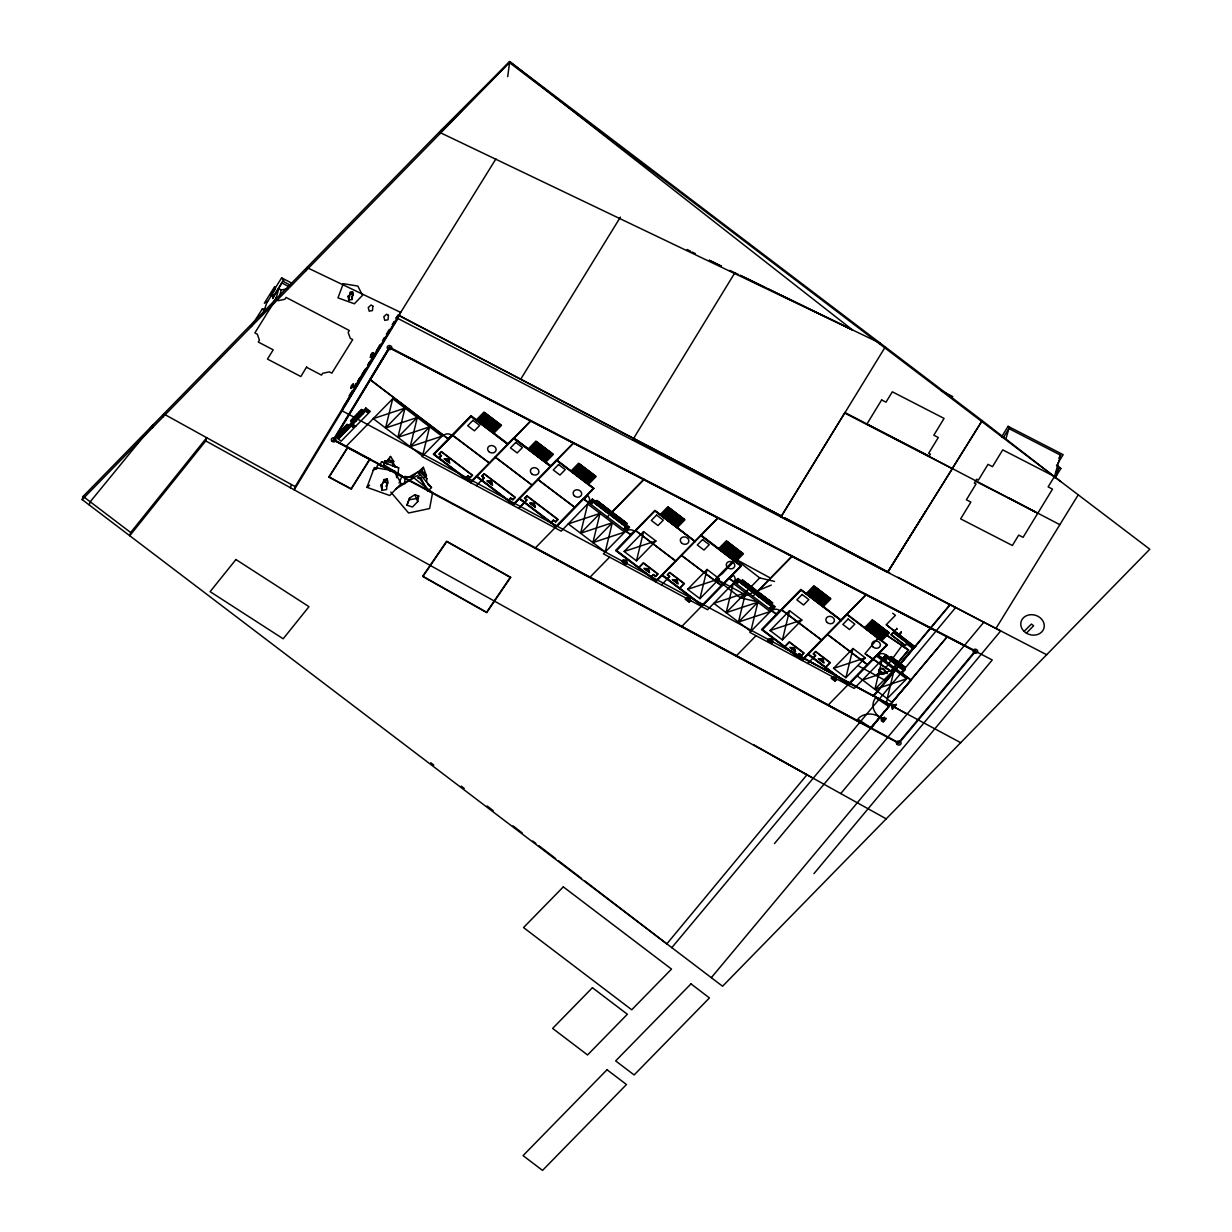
<?xml version="1.0" encoding="UTF-8"?>
<svg xmlns="http://www.w3.org/2000/svg" width="1232" height="1232" viewBox="0 0 1232 1232"><rect width="100%" height="100%" fill="white"/><g stroke="black" fill="none" stroke-linecap="round" stroke-linejoin="round"><path stroke-width="1.5" d="M603.126 505.536L604.727 506.752L602.864 508.847M352.583 295.064L352.583 291.845L350.273 292.307L348.887 300.069L352.167 299.438L352.583 295.064L350.273 292.307M385.909 486.347L388.111 482.959L387.248 478.955L380.811 485.316L382.12 490.367L386.663 489.489L387.248 478.955L384.045 479.587L382.936 482.605M404.835 483.822L404.958 476.522L413.906 477.462M352.891 386.525C355.54 384.307 352.306 388.357 350.981 387.926M360.191 415.815L358.035 413.582M382.12 490.367L382.32 485.67M353.415 384.153L351.197 387.926L351.197 385.924L353.415 384.153L353.153 386.14L354.277 386.494L353.291 385.246M371.386 356.11L372.049 355.155L370.293 357.449L373.173 352.737L372.896 353.8L373.173 352.737L371.787 353.584L370.709 357.095L370.693 354.724L373.342 352.598L373.034 354.97L374.374 355.386L370.447 357.095M406.976 505.197L409.594 498.021L414.814 494.74L418.711 496.003L417.725 501.64L412.458 507.014L406.976 505.197L409.594 498.021M372.942 353.553L373.173 352.737L372.865 353.907M426.518 482.082L426.903 478.632L422.638 473.011M353.599 418.125L355.755 420.343M397.874 474.767L398.675 467.806L381.458 461.846L379.995 465.373M507.707 76.6L509.709 61.6L982.181 420.62L1060.798 481.589M591.853 503.719L592.315 500.623L593.793 501.732L591.853 503.719L590.374 502.61L592.315 500.623M625.841 529.56L626.303 526.449L627.781 527.573L625.841 529.56L624.362 528.436L626.303 526.449M737.414 583.167L737.876 580.056L739.354 581.181L737.414 583.167L735.935 582.043L737.876 580.056M771.401 608.993L771.863 605.898L773.342 607.006L771.401 608.993L769.923 607.884L771.863 605.898M886.116 659.828L886.593 656.718L888.072 657.842L886.116 659.828L884.638 658.704L886.593 656.718M385.57 427.997L392.685 398.768L441.934 436.205L410.21 446.708L417.309 417.479L385.57 427.997L404.989 408.131L397.89 437.345L429.629 426.842L422.514 456.071L373.25 418.634L404.989 408.131M580.595 533.256L587.695 504.027L624.639 532.101L592.9 542.604L600.015 513.39L568.275 523.893L605.22 551.967L612.319 522.738L580.595 533.256L600.015 513.39M636.482 560.837L643.581 531.608L655.901 540.971L636.482 560.837L624.162 551.474L643.581 531.608M699.93 598.66L707.045 569.446L719.349 578.809L699.93 598.66L687.625 589.312L707.045 569.446M726.141 612.689L733.256 583.475L770.2 611.549L738.461 622.052L745.56 592.838L713.836 603.341L750.781 631.415L757.88 602.186L726.141 612.689L745.56 592.838M782.412 639.885L789.527 610.656L801.847 620.019L782.412 639.885L770.108 630.522L789.527 610.656M845.876 677.708L852.991 648.494L865.295 657.857L845.876 677.708L833.571 668.36L852.991 648.494M876.553 656.009L906.598 678.847L874.859 689.35L881.958 660.121M857.133 675.875L887.179 698.713L894.278 669.484L862.539 679.987M353.045 385.154L353.291 384.23L352.321 384.569M353.153 386.14L353.984 386.34L353.276 385.647M373.034 354.97C372.742 352.552 375.606 357.111 373.065 354.816L374.174 355.309L373.188 354.385L372.726 355.432M880.11 344.298L880.403 343.281L440.255 132.656L509.709 61.6L509.432 62.616L1149.81 549.226L722.568 986.231L82.19 499.607L83.114 496.388L440.887 130.438L509.709 61.6L852.482 329.914L767.906 288.842M89.274 504.997L90.213 501.778L153.369 424.532L152.429 427.766M162.793 417.155L163.733 413.937L295.172 486.625L294.232 489.859L397.982 318.518L398.906 315.3L495.926 158.882M130.669 532.517L129.745 535.751L205.759 440.917L206.699 437.699L130.669 532.517L83.114 496.388M306.722 366.813L300.839 376.53L267.467 359.066L273.211 349.842L258.273 342.034L259.428 340.186L257.319 334.195L254.87 332.902L275.752 299.361L278.832 288.704L281.281 289.997L287.995 288.611M291.845 283.191L281.62 277.847L270.747 295.31L273.72 295.002L272.703 298.56L282.836 281.235L290.906 285.454M279.279 296.974L281.281 289.997M305.936 270.747L306.876 267.513L400.693 312.42L398.706 315.993M886.224 818.849L290.475 487.764L291.399 484.53M367.798 365.211L380.611 344.236L379.579 347.794L343.004 407.438L342.096 410.81L960.683 742.68M351.32 393.886L352.337 390.328M359.621 380.18L360.637 376.638M439.963 133.657L440.887 130.438M632.57 440.117L734.934 272.688M780.949 517.024L885.254 346.962L884.961 347.978M952.521 468.068L982.181 420.62L887.687 572.341L781.073 516.624L844.936 412.504L1059.859 524.678M1005.82 439.223L1008.9 428.567L1060.629 455.193L1054.469 476.507L1048.139 486.886L1052.498 489.135L1023.068 537.352L1018.71 535.104L1012.365 545.483L960.637 518.872L970.878 502.086L966.396 499.776L976.021 484.022L974.343 483.16L976.714 479.263L978.408 480.126L988.018 464.356L992.499 466.666L1002.74 449.88L1054.469 476.507M1055.67 478.17L1058.303 469.038M378.486 349.01L379.579 345.499M392.792 464.341L393.716 461.353L390.575 456.456L386.679 461.861M383.86 463.987L384.815 460.984L388.85 460.922M876.768 639.577L882.666 632.555L864.956 653.73L890.798 671.301L908.554 649.988L882.62 632.524L908.508 649.957L890.798 671.301L885.716 667.852L901.932 645.768L908.461 650.111M352.722 386.155L350.858 388.234L353.261 384.261M366.951 487.318L374.328 467.59L394.548 470.917L401.062 483.745L389.712 495.51L366.951 487.318L369.569 485.115M399.06 483.021L402.109 475.999L384.245 465.095L380.981 466.589M375.852 469.238L377.947 464.464L395.611 472.179L396.796 477.708M418.634 472.195L421.914 470.639L423.377 467.298L426.457 475.798L423.993 477.508M351.397 420.389L353.553 422.607M360.252 411.319L362.408 413.552M343.466 428.49L345.622 430.707M354.169 387.002L356.002 383.953M354.123 387.156L356.079 384.168M357.896 381.15L359.729 378.132L357.834 381.289M382.49 340.679L384.446 337.46M386.386 334.242L389.297 329.421M392.223 324.617L394.163 321.398M396.103 318.179L398.059 314.976M295.172 486.625L398.906 315.3L782.243 516.454M378.886 348.964L398.09 317.24M344.837 405.805L351.659 394.533M352.183 393.67L358.989 382.444M389.451 347.393L369.954 379.595L448.54 439.316M1001.539 436.99L1008.069 426.318L1063.154 454.67L1057.718 463.571M1003.31 437.73L1008.9 428.567M1058.812 458.165L1060.629 455.193M1056.348 472.256L1059.15 467.652L1056.471 465.342M1054.992 478.078L1060.829 468.514L1056.81 465.049M361.777 374.836L364.734 370M367.69 365.149L369.662 361.931M372.618 357.095L374.59 353.861M376.561 350.627L379.518 345.792M349.072 395.872L351.043 392.638M354 387.803L365.827 368.445M520.705 379.225L620.404 217.14M995.949 628.443L1078.231 494.833M274.69 286.609L264.341 303.226L267.621 301.424M251.251 326.619L262.123 309.155L265.111 308.847M275.491 288.873L266.882 302.718L262.324 315.223M260.799 316.624L264.634 310.464L262.123 309.155M282.836 281.235L273.258 296.619L270.747 295.31M272.334 303.811L276.322 297.42M925.217 511.896L887.81 571.941L952.336 468.684L844.752 413.12M371.171 354.554L370.663 355.34M836.42 676.199L873.642 696.265L915.9 645.63L873.118 695.926M336.829 435.281L338.985 437.499M341.249 430.753L343.405 432.971M345.684 426.226L347.84 428.443M386.94 461.769L390.575 456.456M355.817 415.862L357.973 418.079M871.209 727.665L888.996 706.598L875.721 697.759A16.031 13.598 16.1 0 0 879.925 717.178L870.962 728.451M885.623 680.649L914.298 646.307M950.319 604.666L914.914 647.077L886.501 624.932M671.81 947.654L955.647 607.561L897.989 577.284M870.762 727.727L888.734 706.429M891.953 702.332L911.203 680.233M774.466 843.581L947.208 636.621M947.423 636.59L888.411 706.537L889.273 706.46M840.748 793.562L983.783 622.283L950.026 604.512L873.765 695.818L907.122 714.083M711.311 977.669L1000.707 630.938L983.814 622.16M813.967 873.611L992.268 659.982L866.204 594.794M755.108 601.262L740.324 597.751L715.777 578.732L721.906 573.85L735.181 558.897L740.078 554.985M595.133 502.964L597.505 501.27M595.456 503.056L596.858 501.486M596.042 503.334L597.366 501.84M597.936 505.089L600.307 503.411M598.259 505.182L599.676 503.626M598.844 505.459L600.184 503.98M600.739 507.23L602.771 505.397M601.077 507.322L602.479 505.751M601.647 507.599L602.987 506.121M603.557 509.355L605.928 507.676M603.88 509.463L605.282 507.892M604.465 509.74L605.79 508.246M606.36 511.496L608.731 509.802M606.683 511.588L608.1 510.017M607.268 511.865L608.608 510.387M611.38 515.315L613.767 513.621M611.719 515.407L613.12 513.836M612.289 515.684L613.628 514.206M614.198 517.44L616.57 515.761M614.522 517.548L615.923 515.977M615.107 517.825L616.431 516.331M617.001 519.581L619.373 517.887M617.324 519.673L618.741 518.102M617.91 519.95L619.249 518.472M619.804 521.706L621.867 519.781M620.143 521.814L621.544 520.243M620.712 522.091L622.052 520.597M622.622 523.846L624.994 522.152M622.945 523.939L624.347 522.368M623.531 524.216L624.855 522.738M740.678 582.397L743.065 580.719M741.017 582.505L742.419 580.934M741.587 582.782L742.927 581.288M743.497 584.538L745.868 582.844M743.82 584.63L745.221 583.075M744.405 584.907L745.73 583.429M746.299 586.678L748.671 584.984M746.623 586.771L748.04 585.2M747.208 587.048L748.548 585.554M749.102 588.804L751.489 587.11M749.441 588.896L750.842 587.341M750.011 589.173L751.351 587.695M751.92 590.944L754.292 589.25M752.244 591.037L753.645 589.466M752.829 591.314L754.153 589.82M756.941 594.763L759.312 593.069M757.264 594.856L758.681 593.285M757.849 595.133L759.189 593.639M759.744 596.889L762.131 595.21M760.082 596.981L761.484 595.426M760.652 597.258L761.992 595.78M762.562 599.029L764.933 597.335M762.885 599.122L764.287 597.551M763.47 599.399L764.795 597.92M765.365 601.154L767.736 599.476M765.688 601.262L767.105 599.691M766.273 601.539L767.613 600.046M768.167 603.295L770.554 601.601M768.506 603.387L769.908 601.817M769.076 603.665L770.416 602.186M889.396 659.058L891.783 657.364M889.72 659.151L891.136 657.595M890.305 659.428L891.645 657.95M892.214 661.199L894.586 659.505M892.538 661.291L893.939 659.721M893.123 661.569L894.447 660.075M895.017 663.324L897.389 661.63M895.341 663.417L896.757 661.861M895.926 663.694L897.25 662.215M897.82 665.465L900.207 663.771M898.143 665.557L899.56 663.986M898.729 665.834L900.068 664.341M900.638 667.59L903.01 665.911M900.962 667.682L902.363 666.127M901.547 667.96L902.871 666.481M339.046 433.017L341.202 435.235M418.711 496.003L416.308 498.621L409.471 499.684M396.073 318.025L398.398 315.608M524.478 502.379L518.657 508.354L527.065 499.961L524.894 498.313L527.003 496.157L557.68 519.488L555.586 521.629L553.43 519.981L550.95 522.507M82.19 499.607L509.432 62.616M336.428 435.697L338.246 433.833L340.956 435.882L339.139 437.745C333.81 437.345 338.908 431.369 340.663 435.789M350.519 425.456L351.674 424.27L354.138 426.133L352.968 427.319L350.519 425.456L354.138 426.133M365.072 410.564L366.243 409.363L368.707 411.242L367.536 412.427L365.072 410.564L368.707 411.242M393.84 397.582L346.007 446.508L333.641 439.87L389.589 347.778L530.576 420.836M397.89 437.345L417.309 417.479M410.21 446.708L429.629 426.842M443.104 435.004L422.068 456.533L561.176 531.161L592.33 499.068L610.795 513.097M447.909 438.654L451.651 435.266L448.155 438.838M438.808 458.058L441.087 455.732L438.915 454.084L441.395 451.543L472.58 475.244L470.1 477.785L467.929 476.137L465.665 478.463M476.214 420.02L483.991 412.073L501.47 425.363L493.709 433.31M439.054 458.242L441.518 455.717L439.362 454.084L441.456 451.928L472.149 475.259L470.039 477.4L467.883 475.752L465.419 478.278M476.969 420.589L484.73 412.643M477.631 421.098L485.408 413.151M478.309 421.606L486.07 413.659M478.971 422.114L486.748 414.168M479.648 422.622L487.41 414.676M480.311 423.13L488.088 415.184M480.988 423.639L488.75 415.692M481.65 424.147L489.427 416.2M482.328 424.655L490.09 416.709M482.99 425.163L490.767 417.217M483.668 425.671L491.429 417.725M484.33 426.18L492.107 418.233M485.008 426.688L492.769 418.741M485.67 427.196L493.447 419.25M486.347 427.704L494.109 419.758M487.01 428.212L494.787 420.266M487.687 428.721L495.449 420.774M488.349 429.229L496.126 421.282M489.027 429.737L496.789 421.791M489.689 430.245L497.466 422.299M490.367 430.753L498.128 422.807M491.029 431.262L498.806 423.315M491.707 431.77L499.468 423.823M492.369 432.278L500.13 424.347M493.046 432.802L500.808 424.855M539.832 389.235L399.06 315.654M540.109 389.389L582.49 411.627M470.501 482.513L476.722 476.137L513.421 504.027L556.541 459.921L593.978 488.38L556.31 526.911L518.872 498.467M530.776 420.636L507.8 444.352L471.101 416.478L434.203 454.208L470.655 481.912L513.775 437.807L551.212 466.266M531.054 420.79L470.763 482.682L433.325 454.238L470.994 415.692L508.185 443.967M476.414 485.685L483.853 477.847L481.681 476.199L484.176 473.658L515.361 497.358L512.866 499.899L510.71 498.252L508.431 500.577M481.835 480.357L484.299 477.847L482.128 476.199L484.222 474.043L514.914 497.374L512.82 499.514L510.649 497.867L508.185 500.392M528.112 449.049L535.874 441.102L553.368 454.392L545.591 462.339M528.851 449.618L536.628 441.672M529.529 450.127L537.291 442.18M530.191 450.635L537.953 442.688M530.869 451.143L538.63 443.197M531.531 451.651L539.293 443.705M532.209 452.159L539.97 444.228M532.871 452.668L540.632 444.737M533.533 453.191L541.31 445.245M534.211 453.699L541.972 445.753M534.873 454.208L542.65 446.261M535.55 454.716L543.312 446.769M536.213 455.224L543.99 447.278M536.89 455.732L544.652 447.786M537.552 456.24L545.329 448.294M538.23 456.749L545.992 448.802M582.782 411.781L652.76 448.494M538.892 457.257L546.669 449.31M539.57 457.765L547.331 449.819M540.232 458.273L548.009 450.327M540.91 458.781L548.671 450.835M541.572 459.29L549.349 451.343M542.249 459.798L550.011 451.851M542.912 460.306L550.689 452.36M543.589 460.814L551.351 452.868M544.251 461.322L552.028 453.376M544.929 461.831L552.691 453.884M573.511 442.796L550.735 466.081L514.037 438.192M512.743 505.166L519.303 498.452L556.248 526.526L583.444 498.714L631.215 535.027L616.077 550.519L656.225 581.027M573.789 442.935L550.796 466.466L513.605 438.207M556.648 460.706L513.528 504.797L476.337 476.538M524.355 502.286L526.634 499.961L524.462 498.313L526.942 495.772L558.127 519.473L555.647 522.014L553.476 520.366L551.197 522.691M570.878 471.163L578.64 463.217L596.134 476.507L588.372 484.453M571.617 471.733L579.394 463.786M572.295 472.241L580.056 464.295M572.957 472.749L580.734 464.803M573.635 473.257L581.396 465.311M574.297 473.766L582.074 465.835M574.974 474.274L582.736 466.343M575.637 474.797L583.414 466.851M576.314 475.306L584.076 467.359M576.976 475.814L584.753 467.867M577.654 476.322L585.416 468.376M578.316 476.83L586.093 468.884M578.994 477.338L586.755 469.392M579.656 477.847L587.433 469.9M580.334 478.355L588.095 470.408M580.996 478.863L588.773 470.917M581.673 479.371L589.435 471.425M582.336 479.879L590.113 471.933M583.013 480.388L590.775 472.441M583.675 480.896L591.452 472.949M584.353 481.404L592.115 473.458M585.015 481.912L592.792 473.966M585.693 482.42L593.454 474.474M586.355 482.929L594.132 474.982M587.033 483.437L594.794 475.49M587.695 483.945L595.456 475.999M554.97 527.835L535.242 548.024L870.855 728.081M583.814 498.991L587.556 495.603L584.06 499.191M592.376 499.453L588.881 503.026L583.213 498.729M597.197 501.024L598.86 502.302M597.227 505.212L599.753 502.625M653.037 448.648L726.711 487.302M599.999 503.164L601.924 504.627M600.03 507.338L602.556 504.766M602.833 509.478L605.359 506.891M605.62 507.43L603.28 509.463L605.59 511.234L607.73 509.047L605.42 507.276M607.222 508.647L605.682 510.972M605.651 511.619L608.177 509.032M608.423 509.571L610.348 511.018M610.61 513.297L643.889 479.263M607.33 516.87L610.826 513.297M610.856 513.482L644.167 479.417M613.444 513.39L615.369 514.837M613.474 517.563L616 514.976M592.9 542.604L612.319 522.738M617.894 516.762L616.185 515.607M616.293 519.704L618.818 517.117M619.065 517.656L620.99 519.103M619.095 521.829L621.621 519.242M623.546 521.059L622.191 520.027M621.898 523.97L624.424 521.382M624.67 521.921L626.287 523.138M629.075 527.342L625.579 530.915L631.246 535.227M630.599 534.565L634.341 531.177L630.846 534.75M589.866 577.331L609.609 557.141M660.09 514.73L667.852 506.783L684.946 519.765L677.184 527.712M660.768 515.238L668.545 507.291M661.461 515.761L669.222 507.815M662.138 516.285L669.9 508.339M662.816 516.809L670.593 508.862M663.509 517.317L671.271 509.37M664.187 517.84L671.964 509.894M664.88 518.364L672.641 510.418M665.557 518.888L673.319 510.941M666.235 519.396L674.012 511.449M666.928 519.919L674.689 511.973M667.605 520.443L675.382 512.497M668.298 520.951L676.06 513.02M668.976 521.475L676.738 513.528M669.654 521.998L677.431 514.052M670.347 522.522L678.108 514.576M671.024 523.03L678.801 515.084M671.717 523.554L679.479 515.607M672.395 524.077L680.156 516.131M673.072 524.601L680.849 516.655M673.765 525.109L681.527 517.163M674.443 525.633L682.22 517.686M675.136 526.156L682.898 518.21M675.814 526.68L683.575 518.734M676.491 527.188L684.268 519.242M638.607 567.644L643.366 562.778L658.104 573.973L655.609 576.514L653.453 574.867L651.174 577.192M638.854 567.829L643.427 563.163L657.657 573.989L655.563 576.129L653.391 574.482L650.927 577.007M726.988 487.456L782.043 516.655M717.963 517.656L656.163 580.642L616.508 550.504L654.947 510.987L695.094 541.495M655.501 581.766L662.246 574.867L702.148 605.189L740.817 565.858L700.669 535.35M694.863 541.495L654.87 510.402L615.63 550.535L656.271 581.412L718.241 517.81M667.097 578.901L669.376 576.576L667.205 574.928L669.684 572.387L684.422 583.583L679.664 588.449M661.415 584.938L667.22 578.994M667.344 579.086L669.808 576.576L667.636 574.928L669.746 572.772L683.976 583.598L679.417 588.265M718.579 548.779L726.341 540.833L743.435 553.83L735.673 561.761M719.257 549.303L727.019 541.356M719.935 549.826L727.712 541.88M720.628 550.334L728.389 542.388M721.305 550.858L729.082 542.912M721.998 551.382L729.76 543.435M722.676 551.89L730.437 543.959M723.353 552.413L731.13 544.467M724.046 552.937L731.808 544.991M724.724 553.461L732.501 545.514M725.417 553.969L733.179 546.022M726.095 554.492L733.856 546.546M726.772 555.016L734.549 547.07M727.465 555.54L735.227 547.593M728.143 556.048L735.92 548.101M728.836 556.571L736.597 548.625M729.513 557.095L737.275 549.149M730.191 557.619L737.968 549.672M730.884 558.127L738.646 550.18M731.562 558.65L739.339 550.704M732.255 559.174L740.016 551.228M732.932 559.698L740.694 551.751M733.61 560.206L741.387 552.259M769.923 577.793L735.181 558.897L715.777 578.732L745.56 594.933M734.303 560.729L742.064 552.783M721.906 573.85L736.135 559.297M734.98 561.253L742.757 553.307M681.666 626.58L701.408 606.39M741.264 565.842L702.194 605.574L661.8 574.882M729.359 578.439L733.102 575.051A5.713 4.836 16.1 0 1 733.918 581.904M729.606 578.64L733.102 575.051M742.742 580.472L740.417 582.505L742.727 584.276L744.867 582.089L742.542 580.334M744.421 581.75L742.542 580.688M742.773 584.661L745.298 582.074M745.56 582.613L747.47 584.076M800.939 526.264L809.116 530.869M745.591 586.786L748.117 584.214M748.363 584.738L750.211 586.463L748.425 588.28M748.394 588.927L750.919 586.34M774.497 581.412L759.713 577.916L740.324 597.751L771.309 585.108M752.814 588.126L750.966 587.079M751.197 591.052L753.722 588.48M753.984 589.019L755.817 590.698L754.046 592.561M756.155 592.746L792.037 556.048M752.891 596.319L792.33 556.202M759.004 592.823L760.837 594.548L759.066 596.365M759.035 597.012L761.561 594.425M761.807 594.964L763.455 596.211M738.461 622.052L757.88 602.186M761.838 599.137L764.364 596.565M764.625 597.104L766.535 598.552M764.656 601.278L767.182 598.69M767.428 599.229L769.353 600.692M767.459 603.418L769.985 600.831M771.879 602.617L770.2 601.462M776.16 613.998L779.902 610.61L776.406 614.198M736.289 655.886L756.032 635.697M800.908 590.22L762.454 629.552L802.109 659.69L866.111 594.44M806.036 593.778L813.798 585.831L830.892 598.814L823.13 606.76M806.714 594.286L814.491 586.34M807.407 594.81L815.168 586.863M808.084 595.333L815.846 587.387M808.762 595.857L816.539 587.91M809.455 596.365L817.216 588.419M810.132 596.889L817.909 588.942M810.825 597.412L818.587 589.466M811.503 597.936L819.265 589.989M812.181 598.444L819.958 590.498M812.874 598.968L820.635 591.021M813.551 599.491L821.328 591.545M814.244 600.015L822.006 592.068M814.922 600.523L822.683 592.577M815.599 601.047L823.376 593.1M816.292 601.57L824.054 593.624M816.97 602.078L824.747 594.147M817.648 602.602L825.425 594.656M818.341 603.126L826.102 595.179M819.018 603.649L826.795 595.703M819.711 604.157L827.473 596.211M820.389 604.681L828.166 596.735M821.066 605.205L828.843 597.258M821.759 605.728L829.521 597.782M822.437 606.236L830.214 598.29M784.553 646.692L789.312 641.826L804.049 653.022L801.555 655.563L799.383 653.915L797.119 656.24M784.799 646.877L789.373 642.211L803.603 653.037L801.508 655.178L799.337 653.53L796.873 656.055M874.612 564.934L817.494 535.258M874.889 565.088L888.056 572.295M801.924 660.321L808.192 653.915L848.093 684.237L886.763 644.906L846.615 614.398M840.809 620.543L866.404 594.594M846.892 614.783L802.217 660.46L761.576 629.583L800.8 589.45L841.194 620.158M807.838 663.494L815.307 655.624L813.151 653.976L815.63 651.435L830.368 662.631L825.609 667.498M813.289 658.134L815.753 655.624L813.582 653.976L815.692 651.82L829.921 662.647L825.363 667.313M865.203 628.351L872.964 620.404M865.88 628.874L873.657 620.928M866.573 629.383L874.335 621.436M867.251 629.906L875.028 621.96M867.929 630.43L875.706 622.483M868.622 630.953L876.383 623.007M869.299 631.462L877.076 623.515M869.992 631.985L877.754 624.039M870.67 632.509L878.447 624.562M871.347 633.017L879.124 625.086M872.04 633.541L879.802 625.594M872.718 634.064L880.495 626.118M873.411 634.588L881.173 626.641M874.089 635.096L881.85 627.15M874.766 635.62L882.543 627.673M875.459 636.143L883.221 628.197M876.137 636.667L883.914 628.72M876.83 637.175L884.591 629.229M877.507 637.699L885.269 629.752M878.185 638.222L885.962 630.276M878.878 638.746L886.64 630.799M879.556 639.254L887.333 631.308M880.249 639.778L888.01 631.831M880.926 640.301L888.688 632.355M828.089 705.135L847.832 684.946M887.194 644.89L848.14 684.622L807.745 653.93M882.389 658.381L886.131 654.993L882.636 658.566M883.159 659.135L886.655 655.547L904.873 669.407L901.377 672.98M891.46 657.133L893.308 658.781L891.521 660.675M891.491 661.307L894.016 658.735M894.263 659.259L895.987 660.937M894.309 663.447L896.834 660.86M897.081 661.399L898.682 662.616M897.112 665.573L899.637 663.001M899.884 663.54L897.558 665.573L899.868 667.328L902.009 665.141L899.683 663.386M874.859 689.35L894.278 669.484M901.809 664.987L899.945 667.082M899.914 667.713L902.44 665.126M904.334 666.912L902.625 665.757M901.608 672.98L905.104 669.392M887.179 698.713L906.598 678.847M1024.085 631.385A11.889 10.087 16.1 0 1 1029.613 614.814A11.889 10.087 16.1 0 1 1043.827 628.551A11.889 10.087 16.1 0 1 1024.085 631.385L1031.4 624.07L1033.617 625.764L1026.395 633.156M427.627 491.337L431.493 487.549L417.864 471.933L409.347 476.846M361.269 410.287L364.087 411.842M356.833 414.814L359.652 416.37M359.051 412.551L361.869 414.106M352.414 419.342L355.232 420.897M354.631 417.078L357.434 418.634M346.7 425.179L349.518 426.734M342.28 429.706L345.083 431.262M344.483 427.442L347.301 428.998M340.063 431.97L342.881 433.525M596.704 503.842L598.167 502.456M597.089 504.304L598.644 502.841M597.258 504.566L598.998 502.502M599.507 505.967L600.985 504.581M599.907 506.429L601.462 504.981M600.061 506.706L601.632 504.412M602.309 508.108L603.788 506.722M602.71 508.57L604.265 507.107M605.128 510.233L606.591 508.862M605.513 510.71L607.068 509.247M607.93 512.373L609.393 510.987M608.331 512.835L609.871 511.372M608.485 513.113L610.025 510.787M612.951 516.193L614.429 514.807M613.351 516.655L614.907 515.192M613.505 516.932L615.091 514.637M615.769 518.318L617.232 516.947M616.154 518.795L617.709 517.332M616.323 519.057L618.079 517.055M618.572 520.458L620.035 519.072M618.972 520.92L620.512 519.457M619.126 521.198L620.666 518.872M621.375 522.584L622.853 521.213M621.775 523.061L623.33 521.598M621.929 523.323L623.685 521.29M624.193 524.724L625.656 523.338M624.578 525.186L626.133 523.723M624.747 525.463L626.518 523.492M742.249 583.275L743.728 581.904M742.65 583.752L744.205 582.289M742.804 584.014L744.544 581.951M745.067 585.416L746.53 584.03M745.468 585.878L747.008 584.43M745.622 586.155L747.162 583.829M747.87 587.556L749.349 586.17M748.271 588.018L749.826 586.555M750.673 589.681L752.151 588.295M751.073 590.143L752.629 588.696M751.227 590.421L752.968 588.342M753.491 591.822L754.954 590.436M753.876 592.284L755.432 590.821M758.512 595.641L759.975 594.255M758.912 596.103L760.452 594.64M761.314 597.766L762.793 596.38M761.715 598.228L763.27 596.781M761.869 598.506L763.578 596.365M764.133 599.907L765.596 598.521M764.518 600.369L766.073 598.906M764.687 600.646L766.227 598.321M766.935 602.032L768.398 600.662M767.336 602.494L768.876 601.047M767.49 602.771L769.061 600.477M769.738 604.173L771.217 602.787M770.139 604.635L771.694 603.172M770.293 604.912L772.064 602.91M890.967 659.936L892.445 658.55M891.367 660.398L892.923 658.951M893.785 662.077L895.248 660.691M894.17 662.539L895.726 661.076M894.34 662.801L895.941 660.537M896.588 664.202L898.051 662.816M896.988 664.664L898.528 663.216M897.142 664.941L898.883 662.862M899.391 666.343L900.869 664.957M899.791 666.805L901.347 665.342M902.209 668.468L903.672 667.082M902.594 668.93L904.149 667.482M902.763 669.207L904.519 667.205M348.887 300.069L347.948 296.435L352.583 291.845L353.214 294.725L351.613 297.174L352.167 299.438M416.986 472.965L423.377 467.298M347.948 296.435L349.087 295.572M380.811 485.316L382.382 484.114M412.643 476.322L415.4 474.412M395.395 489.212L413.752 477.816L432.586 492.692L429.629 508.539L408.593 513.005L390.806 492.061M401.832 484.253L417.509 475.506L429.198 491.568M372.572 353.03L372.033 353.091M372.834 470.331L377.731 468.083M624.162 551.474L655.901 540.971M687.625 589.312L719.349 578.809M770.108 630.522L801.847 620.019M833.571 668.36L865.295 657.857M590.374 502.61L593.793 501.732M624.362 528.436L627.781 527.573M735.935 582.043L739.354 581.181M769.923 607.884L773.342 607.006M884.638 658.704L888.072 657.842M389.866 471.286L394.548 470.917M418.464 478.339L421.067 478.232L425.918 487.749M769.461 639.285L772.094 639.47L772.68 641.733M417.479 477.847L421.067 478.232M404.958 476.522L410.04 477.477M384.815 460.984L393.378 463.186L395.78 467.221M392.3 465.85L398.675 467.806M388.003 459.397L393.716 461.353M381.458 461.846L387.849 464.033M420.897 472.133L419.542 471.579L426.903 478.632M687.071 249.48L690.49 251.128M709.293 260.26L721.259 266.05M691.968 251.975L695.418 253.638M709.232 260.352L721.305 266.22M729.945 270.409L738.569 274.597M742.018 276.276L764.456 287.164M740.124 275.213L852.482 329.914M427.504 490.197L430.892 491.861M941.063 390.575L952.752 396.581M1059.15 467.652L1060.829 468.514M975.528 481.204L1037.791 513.251M632.863 439.1L781.242 516.008M397.982 318.518L1046.661 654.731M530.853 420.99L573.311 442.996M573.604 443.135L643.689 479.464M643.966 479.618L717.763 517.856M718.056 518.01L791.837 556.248M792.13 556.402L865.911 594.656M282.282 283.175L289.135 286.763M275.752 299.361L278.216 300.654L284.915 299.268L286.07 297.42L349.303 330.499L348.148 332.332L350.258 338.338L352.706 339.616L331.824 373.157L329.375 371.879L322.661 373.265L321.521 375.113L306.583 367.29M784.63 517.779L809.316 530.669M817.432 534.934L889.673 572.834M785.385 518.41L800.461 526.326M911.449 584.569L949.872 604.727M1008.33 497.682L1035.373 512.035M390.159 469.531L402.109 475.999M858.642 666.004L886.178 680.957M823.669 668.776L879.309 699.021M785.831 648.309L836.528 675.875L785.677 648.525M205.759 440.917L290.475 487.764M772.972 755.894L806.96 774.774L666.835 943.881L584.584 880.772M753.445 744.636L813.197 778.239M387.233 483.421L384.707 481.774L384.045 479.587M892.476 702.671L887.548 699.391A5.713 4.836 16.1 0 0 889.042 706.306M871.086 727.912L857.842 719.088A16.031 13.598 16.1 0 1 879.879 717.147M866.558 654.7L890.921 671.101M360.93 411.488L362.762 412.797M360.56 411.904L362.485 413.274M358.712 413.752L360.545 415.061M358.343 414.168L360.268 415.538M356.495 416.016L358.327 417.325M356.125 416.431L358.065 417.802M354.277 418.295L356.11 419.588M353.907 418.695L355.848 420.066M352.075 420.559L353.907 421.852M351.705 420.959L353.63 422.33M346.361 426.395L348.194 427.689M345.992 426.796L347.917 428.166M344.144 428.659L345.976 429.953M343.774 429.075L345.715 430.43M341.926 430.923L343.759 432.216M341.557 431.339L343.497 432.694M339.724 433.187L341.557 434.48M339.354 433.602L341.279 434.958M337.506 435.45L339.339 436.744M337.137 435.866L339.062 437.221M846.784 613.998L887.425 644.89L848.186 685.007L807.792 654.315M891.583 657.565L892.877 658.55M894.386 659.705L895.679 660.691M897.204 661.83L898.482 662.816M900.007 663.971L901.3 664.957M902.81 666.096L904.103 667.082M899.683 663.74L901.531 664.772M800.831 589.651L841.256 620.543M841.04 620.543L800.892 590.036L762.023 629.567L802.171 660.075M877.692 654.623L883.098 658.75M910.91 679.864L901.824 672.965L905.32 669.392L886.593 655.162L854.3 688.426L749.826 632.37L775.082 606.775L737.891 578.516L707.599 609.717L603.403 553.815L629.521 527.327L611.041 513.297M877.246 654.639L910.972 680.264M700.839 534.95L741.479 565.842L702.255 605.959L661.861 575.267M700.946 535.72L740.601 565.858M867.651 664.664L827.319 634.357L867.467 664.864M654.885 510.602L695.31 541.495M781.535 609.609L821.682 640.116L781.35 609.809M728.99 578.162L776.776 614.475M728.774 578.162L734.441 582.474L737.937 578.901L774.635 606.791L771.14 610.364L776.807 614.66M556.818 460.306L593.762 488.38M721.706 585.616L681.373 555.309L721.521 585.816M556.371 460.321L593.316 488.396L556.202 526.141L519.75 498.436M832.924 677.123L836.143 679.571L835.558 677.307M831.739 678.324L834.957 680.788L834.372 678.509M605.405 507.646L607.453 509.047M513.867 438.592L550.319 466.281M592.361 499.253L629.306 527.327M508.015 444.352L471.071 416.277L433.756 454.223L470.701 482.297M574.99 507.353L537.845 479.479L574.805 507.553M623.515 560.237L626.749 562.685L626.149 560.421M622.329 561.438L625.563 563.902L624.963 561.623M452.498 435.05L489.443 463.124L452.313 435.25M370.154 379.579L448.617 439.023M476.291 476.153L513.482 504.412M361.515 410.025L360.006 411.58M359.405 411.75L362.608 414.183M359.297 412.289L357.788 413.844M357.188 414.014L360.391 416.447M357.08 414.553L355.571 416.108M354.97 416.277L358.173 418.711M354.878 416.816L353.353 418.372M352.768 418.541L355.971 420.974M352.66 419.08L351.151 420.636M351.274 422.915L355.709 426.287M346.947 424.932L345.437 426.472M344.837 426.642L348.04 429.075M344.729 427.196L343.22 428.736M342.619 428.905L345.822 431.339M342.527 429.46L341.002 431M340.417 431.169L343.62 433.602M340.309 431.724L338.8 433.264M338.199 433.448L341.403 435.882M892.753 613.29L895.418 615.338L886.208 624.747L914.837 646.677M430.738 762.747L433.787 765.072M461.215 786.108L464.248 788.449M487.102 805.974L493.2 810.656M512.989 825.856L522.137 832.863M532.794 841.04L535.843 843.381M538.892 845.722L555.647 858.565M558.697 860.906L581.535 878.431M735.181 558.897L759.713 577.916M390.452 460.876L393.378 463.186M361.962 410.472L363.779 411.95M361.561 410.857L363.286 412.258M359.744 412.735L361.561 414.214M359.344 413.12L361.068 414.522M357.542 414.999L359.359 416.478M357.126 415.384L358.851 416.786M355.324 417.263L357.141 418.741M354.908 417.648L356.633 419.049M353.107 419.527L354.924 421.005M352.706 419.912L354.431 421.313M347.393 425.363L349.21 426.842M346.993 425.748L348.718 427.15M345.176 427.627L347.008 429.106M344.775 428.012L346.5 429.414M342.973 429.891L344.791 431.369M342.558 430.276L344.282 431.677M340.756 432.155L342.573 433.649M340.355 432.54L342.065 433.941M338.538 434.419L340.355 435.912M338.138 434.804L339.863 436.205M427.365 483.883L431.493 487.549M421.914 470.639L426.457 475.798M1008.069 426.318L1010.471 429.198M281.62 277.847L283.884 280.665M393.562 464.803L395.564 467.313M418.541 473.257L419.912 475.922M417.725 501.64L414.814 494.74M366.243 409.363L367.536 412.427M351.674 424.27L352.968 427.319M384.245 465.095L384.846 466.882M878.077 655.101A5.713 4.836 16.1 0 1 886.008 654.885M443.597 435.389A5.713 4.836 16.1 0 1 451.528 435.173M771.848 610.733A5.713 4.836 16.1 0 1 779.779 610.518M587.433 495.51A5.713 4.836 16.1 0 1 588.372 502.456M626.303 531.285A5.713 4.836 16.1 0 1 634.218 531.084M877.03 674.582L878.632 675.444L879.879 672.995L881.819 674.474L880.803 672.118L883.544 674.197L886.147 672.934L887.425 673.565L886.332 671.994L883.467 673.365L880.557 671.163L877.045 674.458M372.865 306.167L372.464 310.541L369.184 311.172L368.245 307.538L371.048 304.997L372.865 306.167M388.45 315.361L388.034 319.735L384.754 320.366L383.814 316.732L386.632 314.191L388.45 315.361M343.281 283.668L337.968 297.867L354.369 303.78L362.531 295.31L357.85 286.07L343.281 283.668M389.389 347.208L333.225 439.947L898.836 743.404L975.821 651.158L389.389 347.208M389.666 347.963L334.072 439.778L898.636 742.68L974.912 651.281L389.666 347.963M881.635 399.938L866.912 424.054L929.174 456.086L930.36 454.146L928.682 453.268L938.307 437.514L933.825 435.204L944.066 418.418L892.338 391.807L885.993 402.186L881.635 399.938M369.6 459.305L351.12 488.734L329.19 477L347.794 447.601L369.6 459.305M370.016 459.228L351.259 489.119L328.775 477.077L347.655 447.231L370.016 459.228M510.248 577.377L486.594 612.227L423.023 576.345L446.754 541.603L510.248 577.377M510.679 577.315L486.702 612.612L422.591 576.407L446.631 541.218L510.679 577.315M235.928 559.528L210.118 591.653L283.175 638.792L308.986 606.668L235.928 559.528M883.991 717.732L881.681 720.504L881.481 718.21L883.991 717.732M884.561 717.409L881.496 721.09L881.234 718.04L884.561 717.409M895.633 704.858L892.538 708.554L892.276 705.505L895.633 704.858M896.388 704.427L892.307 709.339L891.937 705.274L896.388 704.427M885.577 718.78L883.267 721.552L883.067 719.272L885.577 718.78M886.147 718.456L883.082 722.137L882.805 719.103L886.147 718.456M908.492 643.628L907.522 644.629L912.08 648.032L913.051 647.031L908.492 643.628M347.054 424.378L335.982 435.712L339.185 438.145L350.258 426.811L347.054 424.378M361.623 409.486L350.55 420.805L353.753 423.238L364.826 411.919L361.623 409.486M340.463 431.57L338.631 433.433L341.341 435.481L343.174 433.618L340.463 431.57M342.681 429.29L340.848 431.169L343.559 433.217L345.391 431.354L342.681 429.29M344.883 427.027L343.066 428.905L345.776 430.954L347.593 429.09L344.883 427.027M347.101 424.763L345.283 426.642L347.994 428.69L349.811 426.826L347.101 424.763M352.814 418.926L350.981 420.79L353.692 422.853L355.524 420.99L352.814 418.926M355.032 416.662L353.199 418.526L355.909 420.589L357.742 418.726L355.032 416.662M357.249 414.399L355.417 416.262L358.127 418.326L359.944 416.462L357.249 414.399M359.451 412.135L357.634 413.998L360.345 416.062L362.162 414.198L359.451 412.135M361.669 409.871L359.836 411.734L362.547 413.798L364.379 411.935L361.669 409.871M365.842 408.023L336.706 437.822L341.141 441.179L370.278 411.396L365.842 408.023M472.996 420.328L467.713 425.733L474.412 430.83L479.695 425.425L472.996 420.328M495.279 457.164L532.224 485.239L495.279 457.164M515.761 442.442L510.479 447.847L517.178 452.945L522.46 447.539L515.761 442.442M558.543 464.556L553.26 469.962L559.959 475.059L565.242 469.654L558.543 464.556M596.935 500.5L594.409 503.072L608.454 513.744L610.98 511.157L596.935 500.5M596.996 500.885L594.856 503.072L597.166 504.827L599.306 502.641L596.996 500.885M599.799 503.01L597.659 505.197L599.984 506.953L602.109 504.781L599.799 503.01M602.602 505.151L600.477 507.338L602.787 509.093L604.927 506.906L602.602 505.151M608.223 509.417L606.082 511.603L608.408 513.359L610.533 511.172L608.223 509.417M613.197 512.851L610.672 515.423L624.716 526.095L627.242 523.523L613.197 512.851M613.243 513.236L611.118 515.423L613.428 517.178L615.569 514.991L613.243 513.236M616.062 515.361L613.921 517.548L616.231 519.319L618.372 517.132L616.062 515.361M618.864 517.502L616.724 519.688L619.049 521.444L621.174 519.257L618.864 517.502M621.667 519.642L619.542 521.814L621.852 523.585L623.993 521.398L621.667 519.642M624.485 521.767L622.345 523.954L624.655 525.71L626.795 523.523L624.485 521.767M635.589 530.561L675.737 561.068L635.589 530.561M656.594 515.053L651.312 520.443L658.011 525.54L663.293 520.135L656.594 515.053M702.563 539.601L697.281 544.991L703.98 550.088L709.262 544.683L702.563 539.601M742.496 579.949L739.97 582.52L754.015 593.193L756.54 590.605L742.496 579.949M745.36 582.459L743.219 584.646L745.529 586.401L747.67 584.214L745.36 582.459M748.163 584.599L746.022 586.786L748.348 588.542L750.473 586.355L748.163 584.599M750.966 586.725L748.84 588.911L751.15 590.667L753.291 588.48L750.966 586.725M753.784 588.865L751.643 591.052L753.953 592.808L756.094 590.621L753.784 588.865M758.758 592.299L756.232 594.871L770.262 605.543L772.787 602.956L758.758 592.299M758.804 592.684L756.664 594.871L758.989 596.627L761.114 594.44L758.804 592.684M761.607 594.81L759.482 596.996L761.792 598.752L763.932 596.581L761.607 594.81M764.425 596.95L762.285 599.137L764.595 600.893L766.735 598.706L764.425 596.95M767.228 599.075L765.087 601.262L767.413 603.018L769.538 600.846L767.228 599.075M770.031 601.216L767.906 603.403L770.216 605.158L772.356 602.972L770.031 601.216M802.155 594.486L796.873 599.892L803.572 604.989L808.854 599.584L802.155 594.486M563.317 886.871L523.523 927.573L631.723 1009.778L671.517 969.091L563.317 886.871M848.124 619.034L842.842 624.439L849.541 629.537L854.823 624.131L848.124 619.034M872.287 619.881L864.51 627.827L881.604 640.825L889.381 632.878L872.287 619.881M895.279 629.891L895.402 630.769L895.279 629.891M896.68 628.443L896.804 629.336L896.68 628.443M893.354 632.201L890.813 634.788L905.197 645.707L907.722 643.119L893.354 632.201M893.446 632.771L891.491 634.788L905.089 645.121L907.06 643.119L893.446 632.771M899.776 633.31L899.899 634.187L899.776 633.31M901.177 631.862L901.3 632.755L901.177 631.862M891.213 656.594L888.688 659.182L902.733 669.854L905.258 667.267L891.213 656.594M891.26 656.979L889.134 659.166L891.444 660.922L893.585 658.735L891.26 656.979M879.432 671.794L878.97 672.287A3.357 2.849 16.1 0 1 881.465 668.268A3.357 2.849 16.1 0 1 885.146 672.041L884.176 672.518A2.68 2.264 16.1 0 0 882.127 668.899A2.68 2.264 16.1 0 0 879.432 671.794M894.078 659.12L891.937 661.307L894.247 663.062L896.388 660.876L894.078 659.12M896.881 661.245L894.74 663.432L897.065 665.188L899.191 663.001L896.881 661.245M902.502 665.511L900.361 667.698L902.671 669.453L904.812 667.282L902.502 665.511M592.407 987.71L552.629 1028.412L587.556 1054.962L627.35 1014.259L592.407 987.71M607.022 1069.746L523.061 1155.616L542.527 1170.4L626.472 1084.53L607.022 1069.746M690.967 983.875L615.661 1060.906L634.141 1074.951L709.447 997.92L690.967 983.875M448.71 459.136L444.059 458.797L449.772 463.14L448.71 459.136M448.463 459.382L444.952 459.136L449.264 462.416L448.463 459.382M491.491 481.25L486.825 480.911L492.538 485.254L491.491 481.25M491.229 481.496L487.718 481.25L492.03 484.53L491.229 481.496M534.257 503.364L529.591 503.026L535.304 507.368L534.257 503.364M534.01 503.611L530.499 503.364L534.796 506.645L534.01 503.611M626.333 560.221L622.838 559.975L627.119 563.24L626.333 560.221M625.148 561.438L621.652 561.191L625.933 564.441L625.148 561.438M648.509 568.722L643.859 568.383L649.572 572.726L648.509 568.722M648.263 568.968L644.752 568.722L649.064 572.002L648.263 568.968M676.999 579.979L672.333 579.641L678.047 583.983L676.999 579.979M676.753 580.226L673.242 579.979L677.538 583.26L676.753 580.226M689.797 598.059L686.301 597.813L690.582 601.077L689.797 598.059M689.612 598.259L686.979 598.074L690.197 600.523L689.612 598.259M688.611 599.276L685.115 599.029L689.396 602.279L688.611 599.276M688.426 599.46L685.793 599.276L689.011 601.74L688.426 599.46M772.279 639.269L768.783 639.023L773.065 642.288L772.279 639.269M771.093 640.486L767.598 640.24L771.879 643.504L771.093 640.486M770.909 640.686L768.275 640.486L771.509 642.95L770.909 640.686M794.455 647.77L789.804 647.431L795.518 651.774L794.455 647.77M794.209 648.017L790.698 647.77L795.01 651.05L794.209 648.017M822.945 659.028L818.279 658.704L823.992 663.032L822.945 659.028M822.699 659.274L819.188 659.028L823.484 662.308L822.699 659.274M835.743 677.107L832.247 676.861L836.528 680.126L835.743 677.107M834.557 678.324L831.061 678.077L835.342 681.327L834.557 678.324M354.108 386.432L353.184 386.016L354.108 386.432M331.962 441.164A2.372 2.017 16.1 0 0 335.905 440.594A2.372 2.017 16.1 0 0 333.071 437.853A2.372 2.017 16.1 0 0 331.962 441.164M387.834 348.872A2.372 2.017 16.1 0 0 391.791 348.317A2.372 2.017 16.1 0 0 388.942 345.561A2.372 2.017 16.1 0 0 387.834 348.872M897.05 744.328A2.372 2.017 16.1 0 0 900.992 743.758A2.372 2.017 16.1 0 0 898.159 741.017A2.372 2.017 16.1 0 0 897.05 744.328M973.68 652.513A2.372 2.017 16.1 0 0 977.623 651.944A2.372 2.017 16.1 0 0 974.789 649.202A2.372 2.017 16.1 0 0 973.68 652.513M873.057 646.939A4.312 3.65 16.1 0 0 880.218 645.922A4.312 3.65 16.1 0 0 875.059 640.933A4.312 3.65 16.1 0 0 873.057 646.939M827.088 622.391A4.312 3.65 16.1 0 0 834.249 621.375A4.312 3.65 16.1 0 0 829.09 616.385A4.312 3.65 16.1 0 0 827.088 622.391M727.496 567.505A4.312 3.65 16.1 0 0 734.657 566.474A4.312 3.65 16.1 0 0 729.498 561.484A4.312 3.65 16.1 0 0 727.496 567.505M681.527 542.958A4.312 3.65 16.1 0 0 688.688 541.926A4.312 3.65 16.1 0 0 683.529 536.936A4.312 3.65 16.1 0 0 681.527 542.958M488.811 451.59A4.312 3.65 16.1 0 0 495.972 450.573A4.312 3.65 16.1 0 0 490.829 445.584A4.312 3.65 16.1 0 0 488.811 451.59M531.593 473.719A4.312 3.65 16.1 0 0 538.754 472.688A4.312 3.65 16.1 0 0 533.595 467.698A4.312 3.65 16.1 0 0 531.593 473.719M574.358 495.834A4.312 3.65 16.1 0 0 581.519 494.802A4.312 3.65 16.1 0 0 576.36 489.812A4.312 3.65 16.1 0 0 574.358 495.834"/></g></svg>
